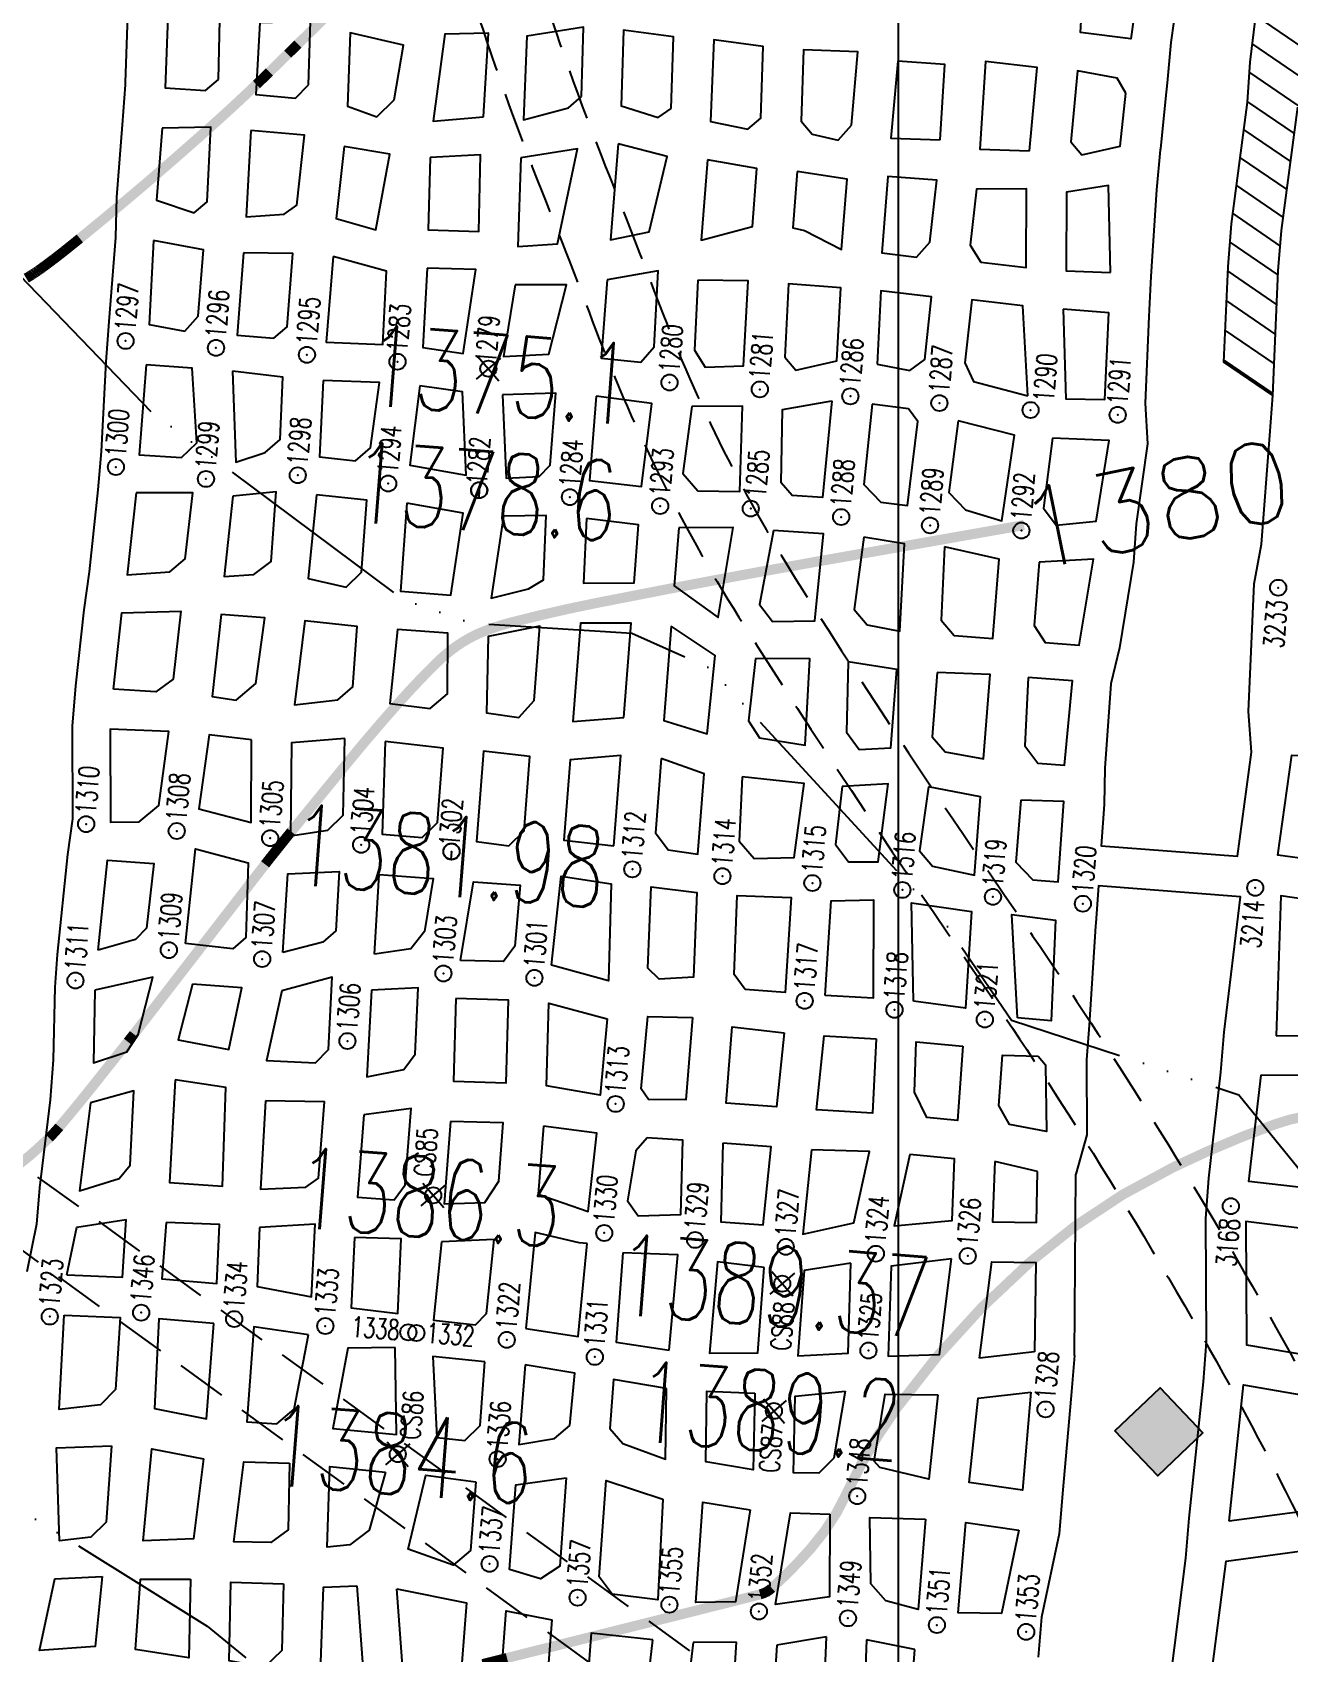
# Model space of a CAD drawing. Header units: inches. Extents: x 10131215 to 10153225, y 3476725 to 3491422.
# Drawn here: x 10139570 to 10140194, y 3484251 to 3485056 of the extents above; entities that cross this region are included whole.
import ezdxf
from ezdxf.enums import TextEntityAlignment as Align

# ---------------------------------------------------------------- set-up
doc = ezdxf.new("R2010")
doc.units = ezdxf.units.IN
doc.header["$LTSCALE"] = 100
doc.header["$MEASUREMENT"] = 0
doc.header["$PDMODE"] = 32
doc.header["$PDSIZE"] = 8
doc.linetypes.add('DASHED2', pattern=[0.375, 0.25, -0.125])
doc.linetypes.add('STREAM', pattern=[1.5, 1, -0.125, 0, -0.125, 0, -0.125, 0, -0.125])
doc.layers.get('0').update_dxf_attribs({"color": 60, "linetype": 'CONTINUOUS'})
for name, color, linetype in [('BUILDINGS', 7, 'CONTINUOUS'), ('ELEVATIONS-UPEER MASON-CONTOURS', 175, 'CONTINUOUS'), ('ELEVATIONS-UPPER MASON-SPOT', 175, 'CONTINUOUS'), ('GRID COORDINATES-VA SOUTH NAD27', 252, 'CONTINUOUS'), ('MINE WORKINGS-ADVANCED-SURVEYED', 7, 'CONTINUOUS'), ('MINE WORKINGS-RETREAT AREA', 4, 'CONTINUOUS'), ('ROADS', 34, 'DASHED2'), ('SPADS-CONTROL SURVEY-LABELS', 230, 'CONTINUOUS'), ('SPADS-CONTROL SURVEY-SYMBOLS', 230, 'CONTINUOUS'), ('SPADS-LABEL', 90, 'CONTINUOUS'), ('SPADS-SYMBOL', 90, 'CONTINUOUS'), ('WATER-SURFACE', 140, 'STREAM')]:
    doc.layers.add(name, color=color, linetype=linetype)
doc.styles.add('LEV', font='SIMPLEX.shx', dxfattribs={"width": 0.7, "height": 40})
doc.styles.add('SP', font='SIMPLEX', dxfattribs={"width": 0.75, "height": 12})

# ---------------------------------------------------------------- blocks, each defined once
blk = doc.blocks.new('*X42')
at = {"color": 0}
for p, q in [((779238.31, 182536.04), (779262.71, 182521.95)), ((779237.68, 182521.97), (779262.33, 182507.73)), ((779237.33, 182507.73), (779262.48, 182493.21)), ((779237.48, 182493.22), (779261.76, 182479.19)), ((779236.73, 182479.22), (779261, 182465.2)), ((779235.96, 182465.22), (779260.24, 182451.21)), ((779235.2, 182451.23), (779259.47, 182437.22)), ((779234.44, 182437.24), (779259.12, 182422.99)), ((779234.14, 182422.97), (779259.2, 182408.51)), ((779234.2, 182408.51), (779259.68, 182393.8)), ((779234.67, 182393.8), (779260.16, 182379.08)), ((779235.15, 182379.09), (779260.64, 182364.37)), ((779235.63, 182364.38), (779261.12, 182349.66))]:
    blk.add_line(p, q, dxfattribs=at)
blk = doc.blocks.new('CS')
at = {"layer": 'SPADS-CONTROL SURVEY-SYMBOLS'}
for p, q in [((-5.66, 5.66), (5.66, -5.66)), ((5.66, 5.66), (-5.66, -5.66))]:
    blk.add_line(p, q, dxfattribs=at)
blk.add_circle((0, 0), 4, dxfattribs=at)
blk = doc.blocks.new('SS')
at = {"layer": 'SPADS-CONTROL SURVEY-SYMBOLS'}
blk.add_line((0, 0), (0, -4), dxfattribs=at)
blk.add_circle((0, 0), 4, dxfattribs=at)

msp = doc.modelspace()

# ---------------------------------------------------------------- linework, layer by layer
at = {"layer": 'BUILDINGS'}
msp.add_lwpolyline([(10140107.31, 3484361.64), (10140129.77, 3484382.95), (10140151.07, 3484360.49), (10140128.61, 3484339.18)], close=True, dxfattribs=at)
msp.add_solid([(10140129.77, 3484382.95), (10140151.07, 3484360.49), (10140107.31, 3484361.64), (10140128.61, 3484339.18)], dxfattribs=at)
at = {"layer": 'ELEVATIONS-UPEER MASON-CONTOURS', "const_width": 5}
for points in [[(10135978.88, 3483263.25, 0), (10135880.17, 3483248.32, 0.000547)], [(10136147.76, 3483288.54, 0.000001), (10135988.51, 3483264.69, 0.000023)], [(10139638.83, 3483431.71, 0.000001), (10139693.52, 3483463.69, 0.000011)], [(10138804.87, 3484318.68, 0.000002), (10138743.64, 3484310.02, 0.000372)], [(10137627.43, 3484110.08, -0.000002), (10137623.41, 3484107.95, 0), (10137609.74, 3484100.71, -0.000133)], [(10138738.73, 3484588.48, -0.000001), (10138730.53, 3484585.1, -0.00003)], [(10139736.41, 3483488.78, -0.000003), (10139816.89, 3483535.85, -0.000201)], [(10139714.27, 3485062.41, -0.000029), (10139701.85, 3485050.21, -0.000284), (10139696.78, 3485045.23, -0.000159), (10139687.72, 3485036.35, -0.003912), (10139681.26, 3485030.13, -0.002511), (10139671.08, 3485020.56, -0.00414), (10139660.97, 3485011.32, -0.002957), (10139646.65, 3484998.59, -0.001729), (10139632.66, 3484986.39, -0.002773), (10139623.86, 3484978.85, -0.001466), (10139612.73, 3484969.48, -0.001909), (10139604.13, 3484962.34, -0.000993), (10139593.62, 3484953.71, -0.002311), (10139589.08, 3484950.04, -0.000607), (10139586.07, 3484947.63, -0.001756), (10139585.03, 3484946.8, -0.001101), (10139582.96, 3484945.19, -0.00158), (10139581.52, 3484944.07, -0.000554), (10139580.84, 3484943.55, -0.000682), (10139580.28, 3484943.12, -0.002178), (10139578.94, 3484942.11, -0.001806), (10139577.32, 3484940.9, -0.001058), (10139575.94, 3484939.9, -0.001403), (10139574.9, 3484939.14, -0.000671), (10139573.8, 3484938.35, -0.001591), (10139573.34, 3484938.02, -0.000541), (10139572.99, 3484937.78, -0.001522), (10139572.87, 3484937.69, -0.000847), (10139572.68, 3484937.56, -0.000594), (10139572.41, 3484937.37, -0.000614), (10139572, 3484937.09, -0.000853), (10139571.71, 3484936.89, -0.000768), (10139571.6, 3484936.82, -0.000245), (10139571.26, 3484936.59, -0.001475), (10139570.91, 3484936.35, -0.000999), (10139570.38, 3484936.01, -0.00398), (10139570.09, 3484935.81, -0.002027), (10139569.5, 3484935.44, -0.004847), (10139568.88, 3484935.07, -0.003069), (10139567.89, 3484934.49, -0.003631), (10139567, 3484933.97, -0.003592)], [(10139735.59, 3485083.43, 0.0001), (10139721.57, 3485069.6, -0.000239)], [(10140062.24, 3484811.37), (10139960.27, 3484793.37, 0.005409), (10139849.95, 3484772.65, 0.014063), (10139807.85, 3484763.04, 0.027799), (10139795.24, 3484759.02, 0.036993), (10139786.22, 3484754.8, 0.035725), (10139778.49, 3484749.7, 0.031014), (10139770.44, 3484742.69, 0.016069), (10139752.13, 3484723.43, 0.010716), (10139726.27, 3484693.13, 0.000444), (10139698.56, 3484659.16, 0.002356), (10139693.38, 3484652.72, 0.000116), (10139688.69, 3484646.86, 0.001778), (10139688.39, 3484646.48, 0.001793), (10139685.59, 3484642.88, 0.0002), (10139660.53, 3484610.51, 0.000597), (10139636.44, 3484579.29, -0.000897), (10139620.42, 3484558.54, -0.002414), (10139617.45, 3484554.76, -0.000442), (10139601.15, 3484534.19, -0.003703), (10139592.76, 3484523.77, -0.003393), (10139583.44, 3484512.54, -0.024112), (10139578.34, 3484507.04, -0.014918), (10139569.43, 3484498.81, -0.027223), (10139560.18, 3484491.63, -0.017869)], [(10140208.59, 3484518.62, 0.064601), (10140186.81, 3484513.79, 0.02617), (10140136.28, 3484492.42, 0.066389), (10140065.35, 3484445.45, 0.056968), (10139998.61, 3484372.29, 0.048776), (10139974.23, 3484330.52, -0.072655), (10139956.5, 3484303.22, -0.028389), (10139937.05, 3484283.46, -0.121765), (10139931.28, 3484280.35, -0.001083), (10139916.93, 3484276.7, -0.000414), (10139879.33, 3484267.23, -0.000062), (10139805.64, 3484248.76, 0.000811), (10139800.05, 3484247.35, 0.000163), (10139793.57, 3484245.7, -0.000324)], [(10139777.52, 3484014.1, 0.000006), (10139751.36, 3484007.86, 0.000044)]]:
    msp.add_lwpolyline(points, format="xyb", dxfattribs=at)
at = {"layer": 'GRID COORDINATES-VA SOUTH NAD27'}
msp.add_line((10140000, 3476730), (10140000, 3490730), dxfattribs=at)
at = {"layer": 'MINE WORKINGS-ADVANCED-SURVEYED'}
for points in [[(10140185.73, 3484875.72), (10140161.44, 3484892.33), (10140163.54, 3484939.6), (10140165.21, 3484960.91), (10140166.86, 3484973.46), (10140173.2, 3485021.41), (10140174.52, 3485041.24), (10140183.29, 3485113.19), (10140183.62, 3485133.21), (10140189.63, 3485182.57), (10140191.94, 3485200.81), (10140191.44, 3485252.54), (10140181.81, 3485276.14), (10140189.84, 3485311.22), (10140192.03, 3485320.82), (10140196.42, 3485340)], [(10140141.12, 3485093.59), (10140135.2, 3485050.96), (10140133.37, 3485031.04), (10140132.42, 3485023.22), (10140129.94, 3484998.18), (10140129.88, 3484997.71), (10140128.06, 3484977.79), (10140125.12, 3484934.88), (10140124.29, 3484914.87), (10140122.35, 3484871.87), (10140123.51, 3484851.67), (10140117.95, 3484811.9), (10140116.61, 3484792.95), (10140109.57, 3484750.34), (10140105.3, 3484732.6), (10140102.33, 3484690.7), (10140102.05, 3484672.68), (10140100.59, 3484652.11), (10140168.21, 3484646.93), (10140175.17, 3484698.55), (10140173.71, 3484718.72), (10140176.56, 3484782.14), (10140180.08, 3484801.93), (10140184.2, 3484855.77), (10140185.73, 3484875.72), (10140188.46, 3484937.69), (10140189.99, 3484957.63), (10140198.09, 3485018.94)]]:
    msp.add_lwpolyline(points, dxfattribs=at)
at = {"layer": 'MINE WORKINGS-ADVANCED-SURVEYED', "flags": 128}
for points in [[(10140092.65, 3485096.86), (10140121.2, 3485095.42), (10140115.28, 3485052.78), (10140090.31, 3485055.92)], [(10139662.41, 3485032.69), (10139663.08, 3485062.24), (10139637.47, 3485067.99), (10139636.02, 3485028.47), (10139655.97, 3485027.16)], [(10139707.19, 3485029.93), (10139708.16, 3485061.47), (10139683.03, 3485060.71), (10139680.89, 3485025.25), (10139700.65, 3485023.44)], [(10139749.71, 3485022.47), (10139754.33, 3485049.71), (10139727.78, 3485055.87), (10139726.4, 3485019.35), (10139741.01, 3485014.14)], [(10139793.94, 3485014.15), (10139796.53, 3485055.59), (10139774.82, 3485055.08), (10139768.92, 3485011.9)], [(10139842.54, 3485024.12), (10139843.6, 3485058.65), (10139815.47, 3485054.14), (10139813.88, 3485012.63), (10139836.1, 3485018.59)], [(10139887.07, 3485018.29), (10139888.29, 3485053.82), (10139863.54, 3485057.13), (10139862.26, 3485019.6), (10139880.69, 3485013.78)], [(10139925.21, 3485007.92), (10139931.66, 3485013.43), (10139932.85, 3485048.96), (10139908.23, 3485052.25), (10139906.61, 3485011.73)], [(10139976.58, 3485010), (10139979.84, 3485046.37), (10139952.79, 3485047.41), (10139951.6, 3485011.87), (10139957.11, 3485005.42), (10139969.97, 3485002.49)], [(10140020.56, 3485002.63), (10140022.94, 3485040.08), (10139999.55, 3485041.82), (10139996.13, 3485003.45)], [(10140065.03, 3484997.26), (10140068.83, 3485038.61), (10140043.12, 3485041.5), (10140040.27, 3484998.07)], [(10140112.81, 3485025.9), (10140108.47, 3485033.32), (10140088.76, 3485036.98), (10140085.45, 3485001.61), (10140090.94, 3484995.15), (10140109.97, 3484999.54)], [(10139634.49, 3485008.53), (10139631.73, 3484972.63), (10139650.31, 3484966.42), (10139656.75, 3484971.94), (10139658.58, 3485008.91)], [(10139678.52, 3485007.38), (10139676.23, 3484964.43), (10139694.97, 3484965.71), (10139701.35, 3484970.21), (10139705.17, 3485005.01)], [(10139724.79, 3484999.41), (10139720.88, 3484963.61), (10139740.51, 3484958), (10139747.54, 3484995.56)], [(10139812.44, 3484993.68), (10139811.08, 3484949.65), (10139830.71, 3484951.1), (10139840.56, 3484998.19)], [(10139860.81, 3485000.65), (10139856.95, 3484953.05), (10139876.2, 3484956.95), (10139885.18, 3484994.37)], [(10139767.48, 3484993.96), (10139766.58, 3484957.91), (10139791.59, 3484957.16), (10139792.49, 3484995.2)], [(10139905.12, 3484992.79), (10139901.97, 3484952.91), (10139927.45, 3484959.59), (10139929.71, 3484988.51)], [(10139949.65, 3484986.95), (10139947.47, 3484959.03), (10139953.37, 3484957.57), (10139971.74, 3484948.19), (10139974.47, 3484983.08)], [(10140008.94, 3484944.37), (10140015.55, 3484951.87), (10140018.99, 3484982.7), (10139994.64, 3484984.51), (10139991.68, 3484946.63)], [(10140040.84, 3484941.85), (10140063.29, 3484939.21), (10140063.48, 3484978.33), (10140038.69, 3484978.13), (10140035.49, 3484950.29)], [(10140105.21, 3484936.71), (10140104.16, 3484979.98), (10140083.41, 3484976.7), (10140083.23, 3484937.58)], [(10139630.2, 3484952.69), (10139627.99, 3484910.91), (10139645.8, 3484907.59), (10139652.39, 3484915.11), (10139654.91, 3484948.01)], [(10139674.86, 3484946.48), (10139671.72, 3484905.6), (10139689.98, 3484904.25), (10139696.45, 3484909.74), (10139699.41, 3484946.29)], [(10139719.35, 3484944.67), (10139715.9, 3484902.15), (10139743.95, 3484901.08), (10139745.88, 3484937.5)], [(10139766.06, 3484938.89), (10139763.89, 3484899.47), (10139783.95, 3484896.57), (10139790.14, 3484938.22)], [(10139855.38, 3484933.11), (10139852.33, 3484894.23), (10139872.1, 3484892.29), (10139878.71, 3484899.8), (10139880.69, 3484937.54)], [(10139900.39, 3484932.97), (10139898.65, 3484898.22), (10139904, 3484889.77), (10139923.05, 3484890.38), (10139925.35, 3484932.67)], [(10139809.63, 3484930.71), (10139803.9, 3484895.04), (10139826.41, 3484896.26), (10139835.13, 3484930.69)], [(10139943.46, 3484894.81), (10139948.97, 3484888.36), (10139969.42, 3484892.86), (10139971.26, 3484929.16), (10139945.29, 3484931.12)], [(10139989.36, 3484891.3), (10140005.5, 3484888.12), (10140012.95, 3484893.55), (10140016.41, 3484924.72), (10139991.2, 3484927.61)], [(10140064.11, 3484875.59), (10140061.75, 3484920.27), (10140036.35, 3484923.14), (10140032.89, 3484891.98), (10140037.16, 3484882.61)], [(10140081.68, 3484918.64), (10140083.05, 3484874.04), (10140102.44, 3484873.69), (10140104.37, 3484916.7)], [(10139626.46, 3484890.97), (10139623.1, 3484846.29), (10139644.07, 3484844.84), (10139651.71, 3484852.24), (10139649.41, 3484889.26)], [(10139669.35, 3484887.73), (10139670.98, 3484842.61), (10139685.6, 3484847.35), (10139693.11, 3484853.8), (10139694.43, 3484884.82)], [(10139714.37, 3484883.21), (10139712.52, 3484845.3), (10139730.45, 3484843.2), (10139737.95, 3484849.66), (10139742.43, 3484882.14)], [(10139762.36, 3484880.54), (10139757.38, 3484841.19), (10139785.36, 3484836.18), (10139783.5, 3484877.54)], [(10139803.44, 3484876.02), (10139805.3, 3484834.66), (10139821.63, 3484835.45), (10139827.09, 3484841.04), (10139829.91, 3484876.93)], [(10139849.85, 3484875.36), (10139846.56, 3484833.49), (10139872.37, 3484830.5), (10139877.5, 3484871.81)], [(10139897.44, 3484870.23), (10139892.92, 3484836.96), (10139900.29, 3484828.37), (10139921.27, 3484827.97), (10139922.49, 3484870.37)], [(10139966.87, 3484872.99), (10139962.23, 3484825.07), (10139947.2, 3484825.98), (10139941.68, 3484832.42), (10139942.43, 3484868.81)], [(10139986.81, 3484871.44), (10139982.79, 3484831.48), (10139991.14, 3484822.8), (10140004.34, 3484821.04), (10140009.51, 3484862.72), (10140005, 3484869.1)], [(10140029.61, 3484863.14), (10140024.89, 3484827.51), (10140033.26, 3484818.85), (10140051.3, 3484813.39), (10140057.5, 3484856.06)], [(10140076.44, 3484854.51), (10140071.86, 3484819.82), (10140078.22, 3484811.3), (10140098, 3484813.32), (10140104.59, 3484853.41)], [(10139621.52, 3484827.35), (10139617.11, 3484786.57), (10139638.36, 3484788.12), (10139645.92, 3484794.52), (10139649.64, 3484827.32)], [(10139669.58, 3484825.67), (10139665.27, 3484785.89), (10139680, 3484786.85), (10139688.5, 3484793.22), (10139691.14, 3484827.87)], [(10139711.08, 3484826.36), (10139706.92, 3484784.8), (10139725.77, 3484780.47), (10139733.35, 3484787.92), (10139736.02, 3484823.73)], [(10139755.96, 3484822.24), (10139752.7, 3484778.46), (10139777.79, 3484776.58), (10139783.91, 3484817.24)], [(10139803.85, 3484815.71), (10139797.73, 3484775.06), (10139816.35, 3484779.65), (10139823.71, 3484784.11), (10139825.13, 3484816.11)], [(10139845.07, 3484814.55), (10139843.65, 3484782.58), (10139868.71, 3484782.64), (10139870.92, 3484811.56)], [(10139890.86, 3484810.04), (10139888.65, 3484781.12), (10139910.45, 3484765.52), (10139917.9, 3484810.18)], [(10139937.84, 3484808.64), (10139931, 3484771.96), (10139937.37, 3484763.45), (10139958.43, 3484763.87), (10139962.81, 3484806.97)], [(10139982.75, 3484805.41), (10139977.92, 3484769.36), (10139984.35, 3484761.84), (10140000.61, 3484758.62), (10140002.9, 3484802.1)], [(10140022.85, 3484800.58), (10140021.08, 3484764.08), (10140027.53, 3484756.57), (10140046.79, 3484755.1), (10140049.84, 3484794.45)], [(10140069.78, 3484792.9), (10140067.34, 3484761.53), (10140072.71, 3484753.09), (10140089.62, 3484751.76), (10140096.66, 3484794.37)], [(10139610.38, 3484729.94), (10139614.54, 3484767.72), (10139643.77, 3484768.61), (10139639.96, 3484734.81), (10139631.4, 3484728.49)], [(10139671.23, 3484724.33), (10139680.89, 3484732.62), (10139685.38, 3484765.38), (10139663.7, 3484766.95), (10139659.31, 3484726.17)], [(10139721.6, 3484724.62), (10139729.1, 3484731.08), (10139731.34, 3484761), (10139705.33, 3484763.86), (10139700.15, 3484722.13)], [(10139767.47, 3484720.2), (10139776.05, 3484727.57), (10139776.34, 3484757.64), (10139751.28, 3484759.51), (10139747.53, 3484722.69)], [(10139811.47, 3484715.84), (10139819.14, 3484724.28), (10139821.96, 3484761.17), (10139796.29, 3484756.11), (10139795.39, 3484718.07)], [(10139863.61, 3484715.84), (10139867.19, 3484762.7), (10139842.13, 3484762.64), (10139838.39, 3484713.78)], [(10139887.13, 3484761.18), (10139883.55, 3484714.31), (10139904.99, 3484707.77), (10139908.99, 3484746.58)], [(10139928.93, 3484745.04), (10139925.55, 3484714.21), (10139930.92, 3484705.77), (10139953.58, 3484702.06), (10139955.94, 3484745.01)], [(10139974.89, 3484743.52), (10139974.14, 3484708.47), (10139980.5, 3484699.95), (10139996.22, 3484700.78), (10139999.17, 3484739.67)], [(10140019.11, 3484738.16), (10140016.69, 3484706.25), (10140023.14, 3484698.74), (10140042.15, 3484695.28), (10140045.39, 3484737.16)], [(10140064.34, 3484735.69), (10140062.71, 3484701.71), (10140069.07, 3484693.19), (10140082.38, 3484692.12), (10140086.35, 3484733.94)], [(10139623.04, 3484663.96), (10139632.75, 3484672.18), (10139637.8, 3484708.89), (10139608.72, 3484710.01), (10139608.88, 3484663.83)], [(10139678.77, 3484704.7), (10139657.74, 3484707.24), (10139652.68, 3484670.53), (10139678.65, 3484663.59)], [(10139725.17, 3484705.3), (10139698.71, 3484703.19), (10139698.21, 3484657.09), (10139716.76, 3484659.8), (10139724.34, 3484667.26)], [(10139745.12, 3484703.81), (10139743.69, 3484657.79), (10139763.58, 3484656.25), (10139771.17, 3484663.7), (10139773.99, 3484700.65)], [(10139806.6, 3484652.02), (10139814.18, 3484659.47), (10139817, 3484696.36), (10139793.94, 3484699.13), (10139790.5, 3484654.19)], [(10139858.74, 3484652.12), (10139862.16, 3484696.89), (10139836.95, 3484694.84), (10139833.9, 3484654.95)], [(10139882.1, 3484695.37), (10139879.29, 3484658.57), (10139885.66, 3484650.06), (10139900.39, 3484647.94), (10139903.46, 3484687.82)], [(10139922.4, 3484686.37), (10139920.94, 3484654.38), (10139928.3, 3484645.79), (10139948.2, 3484646.31), (10139953.09, 3484683.04)], [(10139972.03, 3484681.55), (10139968.76, 3484652.72), (10139975.12, 3484644.19), (10139989.91, 3484644.09), (10139994.86, 3484682.83)], [(10140014.8, 3484681.32), (10140010.39, 3484649.56), (10140016.84, 3484642.05), (10140037.66, 3484637.45), (10140040.68, 3484676.34)], [(10140060.62, 3484674.79), (10140058.22, 3484643.88), (10140066.58, 3484635.21), (10140079.26, 3484634.19), (10140082.1, 3484674.09)], [(10139602.63, 3484600.34), (10139607.3, 3484644.9), (10139630.35, 3484643.28), (10139626.63, 3484611.15), (10139621.18, 3484605.55)], [(10139646.11, 3484603.65), (10139651.03, 3484650.6), (10139677.13, 3484643.65), (10139675.93, 3484606.48), (10139669.48, 3484600.96)], [(10139694.41, 3484599.03), (10139696.77, 3484638.15), (10139722.26, 3484639.33), (10139720.66, 3484609.78), (10139714.21, 3484604.26)], [(10139739.82, 3484598.27), (10139742.2, 3484637.85), (10139769.04, 3484635.78), (10139764.62, 3484609.45), (10139757.96, 3484600.92)], [(10139827.77, 3484592.86), (10139832.53, 3484637), (10139857.29, 3484633.17), (10139855.97, 3484585.11)], [(10139782.59, 3484595.06), (10139788.98, 3484634.25), (10139812.13, 3484632.54), (10139809.44, 3484602.29), (10139803.84, 3484594.69)], [(10139875.6, 3484591.4), (10139877.23, 3484631.65), (10139899.92, 3484628.92), (10139898.23, 3484586.82), (10139881.14, 3484585.89)], [(10139923.84, 3484580.79), (10139918.4, 3484588.24), (10139919.87, 3484627.38), (10139946.64, 3484626.37), (10139943.68, 3484579.31)], [(10139963.62, 3484577.78), (10139966.57, 3484624.8), (10139987.48, 3484625.22), (10139987.38, 3484576.44)], [(10140007.32, 3484574.92), (10140006.42, 3484623.79), (10140036.27, 3484619.51), (10140033.22, 3484571.5)], [(10140058.94, 3484566.64), (10140056.21, 3484617.96), (10140077.92, 3484615.24), (10140075.67, 3484565.13)], [(10139601.11, 3484580.4), (10139600.36, 3484544.35), (10139616.92, 3484549.71), (10139622.59, 3484558.31), (10139629.78, 3484586.84)], [(10139693.94, 3484580.01), (10139686.24, 3484545.5), (10139710.57, 3484544.36), (10139717.1, 3484550.88), (10139718.88, 3484586.85)], [(10139649.57, 3484583.32), (10139642.45, 3484555.78), (10139667.61, 3484550.96), (10139673.99, 3484581.56)], [(10139738.43, 3484580.32), (10139736.11, 3484537.37), (10139754.46, 3484541.02), (10139760.04, 3484548.62), (10139761.52, 3484581.6)], [(10139780.17, 3484576.19), (10139779.09, 3484535.15), (10139805.25, 3484534.4), (10139806.38, 3484575.44)], [(10139855.29, 3484566.09), (10139851.95, 3484528.24), (10139825.2, 3484532.88), (10139826.33, 3484573.92)], [(10139897.66, 3484566.8), (10139894.45, 3484525.92), (10139875.85, 3484526.12), (10139872.31, 3484531.46), (10139875.48, 3484567.32)], [(10139943.15, 3484559.29), (10139939.33, 3484522.48), (10139914.39, 3484524.36), (10139917.36, 3484562.24)], [(10139988.85, 3484556.27), (10139987.03, 3484519.3), (10139959.27, 3484520.95), (10139963.09, 3484557.76)], [(10140031.85, 3484552.55), (10140029.18, 3484515.65), (10140013.95, 3484517.24), (10140007.88, 3484529.74), (10140008.79, 3484554.75)], [(10140069.31, 3484547.56), (10140073, 3484543.27), (10140073.47, 3484510.14), (10140055.12, 3484513.77), (10140049.78, 3484523.18), (10140051.58, 3484548.12)], [(10139598.84, 3484524.41), (10139593.49, 3484480.68), (10139613.11, 3484486.82), (10139618.63, 3484493.42), (10139620.45, 3484530.39)], [(10139640.93, 3484535.84), (10139638.04, 3484484.91), (10139664.35, 3484483), (10139666.14, 3484532.01)], [(10139685.69, 3484525.48), (10139683.29, 3484481.54), (10139705.78, 3484482.55), (10139712.15, 3484487.07), (10139715.09, 3484524.96)], [(10139734.64, 3484518.43), (10139731.47, 3484477.55), (10139749.58, 3484476.2), (10139755.17, 3484483.8), (10139758.02, 3484521.69)], [(10139777.59, 3484515.21), (10139774.52, 3484474.32), (10139794.7, 3484475.03), (10139801.52, 3484485.55), (10139803.73, 3484514.46)], [(10139823.67, 3484512.94), (10139821.08, 3484479.04), (10139845.84, 3484470.55), (10139850.27, 3484509.31)], [(10139875.17, 3484507.11), (10139869.58, 3484500.58), (10139865.38, 3484475.85), (10139870.74, 3484468.35), (10139891.98, 3484468.94), (10139892.88, 3484505.99)], [(10139912.82, 3484504.42), (10139911.76, 3484465.38), (10139932.82, 3484463.8), (10139936.8, 3484502.61)], [(10139956.74, 3484501.08), (10139952.53, 3484459.28), (10139977.85, 3484464.84), (10139985.58, 3484500.35)], [(10140005.52, 3484498.83), (10139997.79, 3484463.31), (10140026.6, 3484465.99), (10140027.81, 3484496.69)], [(10139636.52, 3484464.97), (10139634.38, 3484437.05), (10139661.61, 3484434.77), (10139662.88, 3484464.06)], [(10139682.82, 3484462.51), (10139681.55, 3484433.22), (10139708.59, 3484428.17), (10139710.37, 3484464.14)], [(10139729.93, 3484457.61), (10139728.22, 3484422.63), (10139751.37, 3484419.86), (10139753.15, 3484456.87)], [(10139773.09, 3484455.37), (10139769.17, 3484416.52), (10139790.05, 3484414.21), (10139795.49, 3484419.81), (10139799.31, 3484456.63)], [(10139933.21, 3484442.71), (10139910.19, 3484445.44), (10139906.09, 3484400.16), (10139930.12, 3484400.24)], [(10139976.33, 3484444.9), (10139953.15, 3484441.18), (10139950.07, 3484398.77), (10139974.91, 3484400.19)], [(10140026.23, 3484446.96), (10139996.27, 3484443.37), (10139994.86, 3484398.67), (10140020.23, 3484399.39)], [(10139660.06, 3484414.83), (10139632.86, 3484417.11), (10139630.72, 3484372.63), (10139656.55, 3484367.58)], [(10139707.12, 3484409.22), (10139680, 3484413.28), (10139676.49, 3484366.09), (10139691.34, 3484365.08), (10139699.98, 3484372.38)], [(10139750.09, 3484402.91), (10139726.68, 3484402.69), (10139719.24, 3484362.74), (10139750.82, 3484359.74)], [(10139794.66, 3484395.81), (10139768.81, 3484398.49), (10139770.77, 3484358.22), (10139784.66, 3484356.78), (10139792.25, 3484364.23)], [(10139928.65, 3484380.29), (10139927.86, 3484342.24), (10139904.29, 3484346.15), (10139904.75, 3484381.21)], [(10139973.47, 3484381.25), (10139967.92, 3484348.03), (10139960.33, 3484340.59), (10139947.81, 3484340.78), (10139948.6, 3484378.82)], [(10140019.56, 3484379.37), (10140015.07, 3484337.6), (10139990.63, 3484343.29), (10139987.86, 3484346.51), (10139993.41, 3484379.72)], [(10140065.68, 3484380.84), (10140061.44, 3484332.14), (10140035, 3484335.94), (10140039.49, 3484377.71)], [(10139609.35, 3484354.1), (10139606.66, 3484316.19), (10139599.12, 3484308.71), (10139583.57, 3484306.94), (10139581.95, 3484353.19)], [(10139655.06, 3484347.63), (10139650.09, 3484307.89), (10139625.05, 3484306.87), (10139629.3, 3484352.68)], [(10139697.73, 3484345.48), (10139696.96, 3484312.43), (10139688.4, 3484306.12), (10139670.04, 3484306.4), (10139675.01, 3484346.15)], [(10139745.4, 3484341.09), (10139737.2, 3484312.28), (10139727.62, 3484304.98), (10139716.3, 3484303.78), (10139717.66, 3484343.81)], [(10139790.11, 3484336.31), (10139787.51, 3484302.21), (10139778.92, 3484294.84), (10139756.54, 3484302.79), (10139765.34, 3484339.58)], [(10139834.92, 3484338.29), (10139831.8, 3484294.4), (10139822.32, 3484288.05), (10139806.84, 3484292.7), (10139810.06, 3484334.78)], [(10139882.94, 3484327.6), (10139880.43, 3484277.66), (10139857.88, 3484280.51), (10139851.46, 3484288.98), (10139854.87, 3484336.86)], [(10139926.39, 3484322.3), (10139919.03, 3484276.71), (10139899.38, 3484276.32), (10139902.89, 3484326.2)], [(10139965.79, 3484320.11), (10139965.67, 3484279.2), (10139938.98, 3484275.25), (10139946.34, 3484320.83)], [(10140013.4, 3484317.67), (10140009.67, 3484272.9), (10139993.59, 3484277.07), (10139986.22, 3484285.66), (10139985.73, 3484318.59)], [(10140059.7, 3484312.22), (10140051.07, 3484270.81), (10140029.6, 3484271.24), (10140033.33, 3484316)], [(10139604.75, 3484289.26), (10139601.28, 3484254.41), (10139573.57, 3484252.53), (10139581.19, 3484288.07)], [(10139648.61, 3484287.95), (10139647.7, 3484248.9), (10139621.23, 3484253), (10139623.71, 3484287.91)], [(10139694.7, 3484285.52), (10139693.93, 3484252.47), (10139685.21, 3484244.17), (10139667.65, 3484247.42), (10139668.55, 3484286.46)], [(10139731.09, 3484284.66), (10139734.05, 3484244.32), (10139713.11, 3484241.83), (10139714.63, 3484283.85)]]:
    msp.add_lwpolyline(points, close=True, dxfattribs=at)
for points in [[(10139617.51, 3485069.11), (10139616.14, 3485031.18), (10139616.08, 3485030), (10139614.55, 3485010.06), (10139611.79, 3484974.17), (10139611.25, 3484954.15), (10139608.05, 3484912.44), (10139606.52, 3484892.5), (10139604.16, 3484847.86), (10139602.58, 3484828.93), (10139598.18, 3484788.15), (10139595.6, 3484769.3), (10139591.45, 3484731.52), (10139589.78, 3484711.58), (10139589.94, 3484665.41), (10139587.54, 3484647.8), (10139582.4, 3484598.1), (10139581.17, 3484581.92), (10139580.42, 3484545.87), (10139578.89, 3484525.93), (10139573.55, 3484482.21), (10139572.17, 3484464.26), (10139567.28, 3484440.49)], [(10140135.16, 3484239.4), (10140142.63, 3484298.29), (10140144.15, 3484318.23), (10140151.29, 3484385.89), (10140152.81, 3484405.83), (10140152.44, 3484467.04), (10140153.96, 3484486.98), (10140160.01, 3484539.68), (10140161.53, 3484559.62), (10140169.68, 3484626.76), (10140099.17, 3484632.16), (10140097.87, 3484613.82), (10140097.74, 3484612.19), (10140094.56, 3484562.98), (10140093.24, 3484545.73), (10140093.41, 3484508.61), (10140087.9, 3484488.97)], [(10140047.76, 3484495.25), (10140046.59, 3484465.4), (10140068.52, 3484465.02), (10140068.96, 3484490.42)], [(10140068.96, 3484490.42), (10140047.76, 3484495.25)], [(10140087.35, 3484399.03), (10140087.9, 3484488.97)], [(10139587.23, 3484439.03), (10139614.8, 3484437.87), (10139616.58, 3484466.49)], [(10139587.23, 3484439.03), (10139592.12, 3484462.74), (10139616.58, 3484466.49)], [(10139845.42, 3484454.53), (10139841.44, 3484454.88), (10139819.63, 3484460.09), (10139814.98, 3484412.31)], [(10139814.98, 3484412.31), (10139841, 3484408.38), (10139845.42, 3484454.53)], [(10139863.09, 3484449.95), (10139859.84, 3484405.53), (10139886.14, 3484401.56)], [(10139886.14, 3484401.56), (10139890.41, 3484449), (10139863.09, 3484449.95)], [(10140040.16, 3484397.72), (10140046.2, 3484445.51), (10140068.18, 3484445.14), (10140067.42, 3484400.77)], [(10139611.34, 3484382.03), (10139603.79, 3484374.54), (10139583.33, 3484372.14), (10139585.77, 3484419.08)], [(10139585.77, 3484419.08), (10139613.56, 3484417.92), (10139611.34, 3484382.03)], [(10139814.6, 3484394.28), (10139811.58, 3484354.73), (10139829.29, 3484357.74), (10139836.77, 3484364.22)], [(10139836.77, 3484364.22), (10139839.26, 3484390.18), (10139814.6, 3484394.28)], [(10140067.42, 3484400.77), (10140040.16, 3484397.72)], [(10140087.35, 3484399.03), (10140085.61, 3484379.11), (10140081.36, 3484330.4), (10140079.62, 3484310.48), (10140070.99, 3484269.07), (10140069.25, 3484249.15)], [(10139884.8, 3484382.61), (10139858.49, 3484386.99), (10139856.72, 3484362.8)], [(10139856.72, 3484362.8), (10139863.2, 3484355.32), (10139884.34, 3484347.56), (10139884.8, 3484382.61)], [(10139751.03, 3484283.15), (10139785.52, 3484276.2), (10139783.24, 3484246.37)], [(10139783.24, 3484246.37), (10139775.65, 3484238.92), (10139753.99, 3484242.81), (10139751.03, 3484283.15)], [(10139802.57, 3484236.87), (10139805.28, 3484272.22), (10139827.83, 3484267.67)], [(10139827.83, 3484267.67), (10139825.39, 3484235.76), (10139802.57, 3484236.87)], [(10139878.03, 3484257.78), (10139847.39, 3484261.16), (10139845.56, 3484237.23), (10139852.85, 3484227.65)], [(10139852.85, 3484227.65), (10139874.42, 3484226), (10139878.03, 3484257.78)], [(10139939.5, 3484255.15), (10139937.38, 3484221.19), (10139962.62, 3484219.26), (10139964.14, 3484259.26)], [(10139964.14, 3484259.26), (10139939.5, 3484255.15)], [(10139984.09, 3484257.74), (10139982.57, 3484217.73), (10140005.28, 3484216), (10140008, 3484252.97)], [(10140008, 3484252.97), (10139984.09, 3484257.74)], [(10139897.98, 3484256.37), (10139894.15, 3484224.49), (10139917.41, 3484222.71), (10139919.56, 3484256.62)], [(10139919.56, 3484256.62), (10139897.98, 3484256.37)]]:
    msp.add_lwpolyline(points, dxfattribs=at)
at = {"layer": 'MINE WORKINGS-ADVANCED-SURVEYED'}
for points in [[(10140239.31, 3484640.44), (10140188.31, 3484647.4), (10140195.12, 3484697.02), (10140238.46, 3484694.97)], [(10140187.46, 3484557.64), (10140226, 3484558.22), (10140233.79, 3484620.81), (10140189.77, 3484627.23)], [(10140222.99, 3484479.71), (10140173.9, 3484485.46), (10140179.95, 3484538.15), (10140224.47, 3484538.28)], [(10140214.67, 3484397.1), (10140220.93, 3484452.78), (10140213.49, 3484460.37), (10140172.39, 3484465.52), (10140172.75, 3484404.32)], [(10140164.09, 3484316.72), (10140171.24, 3484384.37), (10140213.14, 3484377.16), (10140202.88, 3484321.78)], [(10140200, 3484230.87), (10140162.08, 3484237.34), (10140155.4, 3484241.86), (10140162.58, 3484296.77), (10140200.36, 3484301.91)]]:
    msp.add_lwpolyline(points, close=True, dxfattribs=at)
at = {"layer": 'MINE WORKINGS-RETREAT AREA'}
msp.add_lwpolyline([(10140185.73, 3484875.72), (10140188.46, 3484937.69), (10140189.99, 3484957.63), (10140198.09, 3485018.94)], dxfattribs=at)
at = {"layer": 'ROADS', "flags": 128}
for points in [[(10139752.73, 3485285.62, -0.010525), (10139819.91, 3485086.7, 0.018714), (10139854.58, 3484989.3, -0.003934), (10139881.34, 3484920.63, 0.050756), (10139952.13, 3484779.53, 0.009657), (10140059.15, 3484618.17, -0.010425), (10140116.67, 3484531.16, -0.011865), (10140183.58, 3484419.41, -0.017421), (10140238.68, 3484313.84, 0.022259), (10140269.57, 3484256.03, 0.01347), (10140324.3, 3484169.13, 0.019987), (10140409.63, 3484051.82, 0.02551), (10140517.94, 3483928.28, 0.019601), (10140579.45, 3483869.72, -0.016554), (10140699.58, 3483756.72, -0.023839), (10140765.17, 3483684.2, -0.025983)], [(10139720.79, 3485274.08, -0.010525), (10139787.51, 3485076.51, 0.018714), (10139823.04, 3484976.72, -0.003934), (10139849.6, 3484908.55, 0.050756), (10139923.48, 3484761.29, 0.009657), (10140031.22, 3484598.84, -0.010425), (10140087.96, 3484513.01, -0.011865), (10140154.04, 3484402.64, -0.017421), (10140208.05, 3484299.17, 0.022259), (10140240.36, 3484238.69, 0.01347), (10140296.07, 3484150.25, 0.019987), (10140383, 3484030.74, 0.02551), (10140493.59, 3483904.6, 0.019601), (10140557.03, 3483844.19, -0.016554), (10140675.52, 3483732.74, -0.004456), (10140687.88, 3483720.1, -2.833806)], [(10139542.35, 3484509.65), (10139998.68, 3484177.78, -0.119565), (10140136.85, 3484015.1, -0.119565)], [(10139522.38, 3484482.15), (10139978.7, 3484150.29, -0.119565), (10140106.49, 3483999.82, 1.325345)]]:
    msp.add_lwpolyline(points, format="xyb", dxfattribs=at)
at = {"layer": 'SPADS-SYMBOL'}
for p in [(10139616.31, 3484902.8), (10139661.19, 3484899.37), (10139706.34, 3484895.92), (10139751.26, 3484892.48), (10139796.39, 3484889.03), (10139886.32, 3484882.16), (10139931.15, 3484878.74), (10139976.06, 3484875.3), (10140020.25, 3484871.93), (10140065.52, 3484868.47), (10140108.75, 3484866.1), (10139611.53, 3484840.2), (10139656.22, 3484834.27), (10139701.77, 3484836.11), (10139746.64, 3484831.98), (10139791.78, 3484828.69), (10139836.86, 3484825.24), (10139881.63, 3484820.79), (10139926.62, 3484819.56), (10139971.47, 3484815.34), (10140015.61, 3484811.18), (10140060.95, 3484808.65), (10140188.43, 3484780.25), (10139596.73, 3484662.85), (10139641.7, 3484659.42), (10139688.07, 3484655.87), (10139733.25, 3484652.57), (10139778.06, 3484649.15), (10139867.85, 3484640.41), (10139912.56, 3484636.99), (10139957.21, 3484633.58), (10140177.02, 3484631.23), (10140001.87, 3484630.17), (10140046.84, 3484626.73), (10140091.5, 3484623.32), (10139637.81, 3484600.29), (10139684.11, 3484595.83), (10139591.42, 3484585.17), (10139774.07, 3484588.7), (10139819.24, 3484586.51), (10139953.37, 3484575.1), (10139997.95, 3484570.63), (10140042.81, 3484565.81), (10139726.43, 3484555.12), (10139859.57, 3484523.91), (10140164.92, 3484473.12), (10139853.9, 3484459.82), (10139898.99, 3484456.37), (10139944, 3484452.93), (10139988.69, 3484449.51), (10140034.33, 3484448.4), (10139578.67, 3484418.3), (10139624.05, 3484420.25), (10139670.24, 3484417.06), (10139715.46, 3484413.61), (10139756.66, 3484410.46), (10139760.64, 3484410.16), (10139805.5, 3484406.73), (10139849.2, 3484398.26), (10139985.02, 3484401.44), (10140072.94, 3484372.2), (10139800.98, 3484347.53), (10139979.49, 3484329.11), (10139797, 3484295.48), (10139840.68, 3484278.74), (10139886.25, 3484275.26), (10139930.68, 3484271.86), (10139974.86, 3484268.49), (10140019.03, 3484265.11), (10140063.3, 3484261.73)]:
    msp.add_point(p, dxfattribs=at)
at = {"layer": 'WATER-SURFACE', "flags": 128}
for points in [[(10139091.86, 3486469.58), (10139127.01, 3486146.67), (10139123.68, 3486011.58), (10139132.8, 3485915.8), (10139152.19, 3485824.39), (10139161.37, 3485648.42), (10139201.09, 3485480.58), (10139253.56, 3485357.05), (10139332.51, 3485256.94), (10139358.75, 3485195.17), (10139459.56, 3485043.58), (10139628.99, 3484867.69), (10139753.46, 3484774.77), (10139787.77, 3484762.62), (10139867.59, 3484757.66), (10139906.57, 3484740.21), (10140023.89, 3484612.65), (10140056.04, 3484565.56), (10140168.93, 3484528.48), (10140220.11, 3484465.17), (10140317.22, 3484253.68), (10140375.91, 3484149.81), (10140469.21, 3484038.78), (10140606.18, 3483904.99), (10140629.27, 3483873.49), (10140739.38, 3483791.49), (10140762.79, 3483764.98), (10140784.65, 3483713.51), (10140769.74, 3483647.66)], [(10139091.8, 3484845.92), (10139118.34, 3484789.15), (10139188.55, 3484709.62), (10139224.15, 3484637.25), (10139270.03, 3484569.26), (10139363.95, 3484468.21), (10139478.44, 3484375.91), (10139656.86, 3484264.61), (10139742.65, 3484194.14), (10139820.01, 3484149.24), (10139902.97, 3484114.02), (10139962.21, 3484100.32), (10140044.56, 3484055.12), (10140072.64, 3484023.31), (10140084.83, 3483977.45), (10140142.28, 3483853.62), (10140198.76, 3483794.99), (10140237.13, 3483767.55), (10140290.46, 3483739.18), (10140370.28, 3483734.22), (10140426.08, 3483745.79), (10140456.01, 3483743.94), (10140569.82, 3483721.84), (10140769.74, 3483647.66), (10141127.41, 3483382.85)]]:
    msp.add_lwpolyline(points, dxfattribs=at)

# ---------------------------------------------------------------- block references
at = {"layer": 'MINE WORKINGS-RETREAT AREA', "xscale": 1.000028516851045, "yscale": 1.000028516851045, "zscale": 1.000028516851045, "rotation": 355.6010874874682}
msp.add_blockref('*X42', (9349211.4, 3362830.09), dxfattribs=at)
at = {"layer": 'SPADS-CONTROL SURVEY-SYMBOLS', "xscale": 1.000028516851045, "yscale": 1.000028516851045, "zscale": 1.000028516851045}
for name, p, rotation in [('CS', (10139796.39, 3484889.03), 355.601025334408), ('SS', (10139791.88, 3484828.69), 355.6010253319197), ('SS', (10139778.09, 3484649.3), 355.601025323939), ('CS', (10139769.01, 3484478.5), 355.6010253227206), ('CS', (10139942.25, 3484434.67), 355.6010255994026), ('CS', (10139938.13, 3484371.45), 355.6010255977504), ('CS', (10139751.4, 3484349.95), 355.6010253047957)]:
    msp.add_blockref(name, p, dxfattribs=dict(at, rotation=rotation))

# ---------------------------------------------------------------- texts
at = {"layer": 'ELEVATIONS-UPEER MASON-CONTOURS', "style": 'LEV'}
msp.add_text('1380', height=40.001, rotation=11.61953, dxfattribs=at).set_placement((10140064.11, 3484788.14))
at = {"layer": 'ELEVATIONS-UPPER MASON-SPOT', "style": 'LEV', "width": 0.7}
for s, p in [('1375.1', (10139802, 3484885.99)), ('1378.6', (10139794.78, 3484827.99)), ('1381.98', (10139776.66, 3484647.03)), ('1386.3', (10139766.81, 3484477.59)), ('1389.37', (10139938.06, 3484433.54)), ('1389.2', (10139935.8, 3484371.46)), ('1384.6', (10139753.01, 3484349.85))]:
    msp.add_text(s, height=40.001, rotation=355.60109, dxfattribs=at).set_placement(p, align=Align.MIDDLE)
at = {"layer": 'SPADS-CONTROL SURVEY-LABELS', "style": 'SP', "width": 0.7}
for s, p in [('1279', (10139796.02, 3484903.69)), ('1282', (10139791.46, 3484843.34)), ('1302', (10139777.89, 3484663.78)), ('CS85', (10139765.29, 3484499.99)), ('CS88', (10139942.26, 3484413.62)), ('CS86', (10139758.4, 3484369.37)), ('CS87', (10139936.62, 3484352.93))]:
    msp.add_text(s, height=10, rotation=85.67721, dxfattribs=at).set_placement(p, align=Align.MIDDLE)
at = {"layer": 'SPADS-LABEL', "style": 'SP', "width": 0.7}
for s, rotation, p in [('1297', 85.62855, (10139617.02, 3484919.72)), ('1296', 85.62855, (10139661.9, 3484916.29)), ('1295', 85.62855, (10139707.05, 3484912.84)), ('1283', 85.62855, (10139751.97, 3484909.41)), ('1280', 85.62856, (10139887.03, 3484899.09)), ('1281', 85.62856, (10139931.85, 3484895.66)), ('1286', 85.62856, (10139976.76, 3484892.23)), ('1287', 85.62856, (10140020.95, 3484888.85)), ('1290', 85.62856, (10140072.82, 3484884.56)), ('1291', 85.62856, (10140109.46, 3484883.03)), ('1300', 85.62855, (10139612.23, 3484857.12)), ('1299', 85.62855, (10139656.92, 3484851.2)), ('1298', 85.62855, (10139702.48, 3484853.03)), ('1294', 85.62855, (10139747.35, 3484848.9)), ('1284', 85.62855, (10139837.57, 3484842.17)), ('1293', 85.62856, (10139882.34, 3484837.71)), ('1285', 85.62856, (10139929.9, 3484836.92)), ('1288', 85.62856, (10139972.18, 3484832.26)), ('1289', 85.62856, (10140016.31, 3484828.11)), ('1292', 85.62856, (10140061.65, 3484825.58)), ('3233', 85.55004, (10140187.04, 3484762.24)), ('1310', 85.62855, (10139597.44, 3484679.78)), ('1308', 85.62855, (10139642.41, 3484676.34)), ('1305', 85.62855, (10139688.77, 3484672.8)), ('1304', 85.62855, (10139733.96, 3484669.5)), ('1312', 85.62856, (10139868.55, 3484657.33)), ('1314', 85.62856, (10139913.27, 3484653.92)), ('1315', 85.62856, (10139957.92, 3484650.5)), ('1316', 85.62856, (10140002.58, 3484647.09)), ('1319', 85.62856, (10140047.55, 3484643.65)), ('1320', 85.62856, (10140092.21, 3484640.24)), ('1309', 85.62855, (10139638.52, 3484617.21)), ('1307', 85.62855, (10139684.81, 3484612.76)), ('3214', 85.55004, (10140175.64, 3484613.22)), ('1311', 85.62855, (10139592.13, 3484602.09)), ('1303', 85.62855, (10139774.77, 3484605.62)), ('1301', 85.62855, (10139819.95, 3484603.43)), ('1317', 85.62856, (10139954.07, 3484592.02)), ('1318', 85.62856, (10139998.66, 3484587.56)), ('1321', 85.62856, (10140043.52, 3484582.74)), ('1306', 85.62855, (10139727.13, 3484572.05)), ('1313', 85.62856, (10139860.28, 3484540.84)), ('1330', 85.62856, (10139854.61, 3484476.74)), ('1329', 85.62856, (10139899.7, 3484473.3)), ('1327', 85.62856, (10139944.71, 3484469.86)), ('1324', 85.62856, (10139989.4, 3484466.44)), ('1326', 85.62856, (10140035.04, 3484465.33)), ('3168', 85.55004, (10140163.54, 3484455.12)), ('1323', 85.62855, (10139579.37, 3484435.22)), ('1346', 85.62855, (10139624.76, 3484437.18)), ('1334', 85.62855, (10139670.95, 3484433.99)), ('1333', 85.62855, (10139716.17, 3484430.53)), ('1322', 85.62855, (10139806.21, 3484423.65)), ('1325', 85.62856, (10139985.72, 3484418.37)), ('1338', 355.62855, (10139740.36, 3484412.48)), ('1331', 85.62856, (10139849.9, 3484415.19)), ('1332', 355.62855, (10139777.57, 3484409.45)), ('1328', 85.62856, (10140073.64, 3484389.12)), ('1336', 85.62855, (10139801.69, 3484364.45)), ('1348', 85.62856, (10139980.2, 3484346.04)), ('1337', 85.62855, (10139797.71, 3484312.4)), ('1357', 85.62856, (10139841.39, 3484295.67)), ('1355', 85.62856, (10139886.96, 3484292.18)), ('1352', 85.62856, (10139931.39, 3484288.79)), ('1349', 85.62856, (10139975.56, 3484285.41)), ('1351', 85.62856, (10140019.74, 3484282.04)), ('1353', 85.62856, (10140064.01, 3484278.65))]:
    msp.add_text(s, height=10, rotation=rotation, dxfattribs=at).set_placement(p, align=Align.MIDDLE)

doc.saveas('drawing.dxf')
